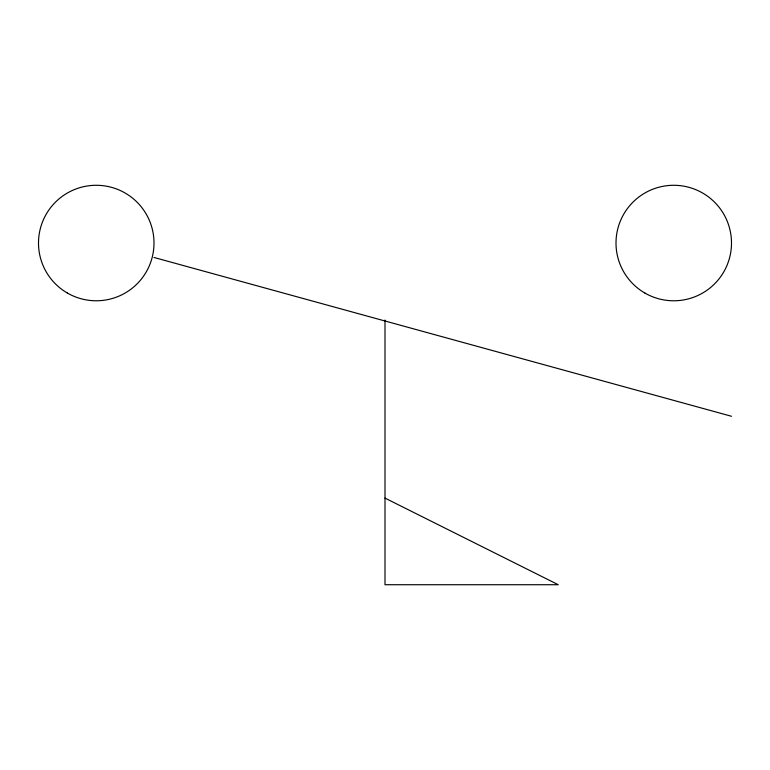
<?xml version="1.0" encoding="UTF-8"?>
<svg xmlns="http://www.w3.org/2000/svg" width="770" height="770" viewBox="0 0 770 770"><rect width="100%" height="100%" fill="white"/><g stroke="black" fill="none" stroke-linecap="round" stroke-linejoin="round"><path stroke-width="1.16" d="M154 257.469L731.5 416.281M385 498.094L558.25 584.719L385 584.719L385 320.031M644.875 293.043A57.75 57.75 0 0 0 731.5 243.031A57.75 57.75 0 0 0 644.875 193.02A57.75 57.75 0 0 0 644.875 293.043M67.375 293.043A57.75 57.75 0 0 0 154 243.031A57.75 57.75 0 0 0 67.375 193.02A57.75 57.75 0 0 0 67.375 293.043"/></g></svg>
